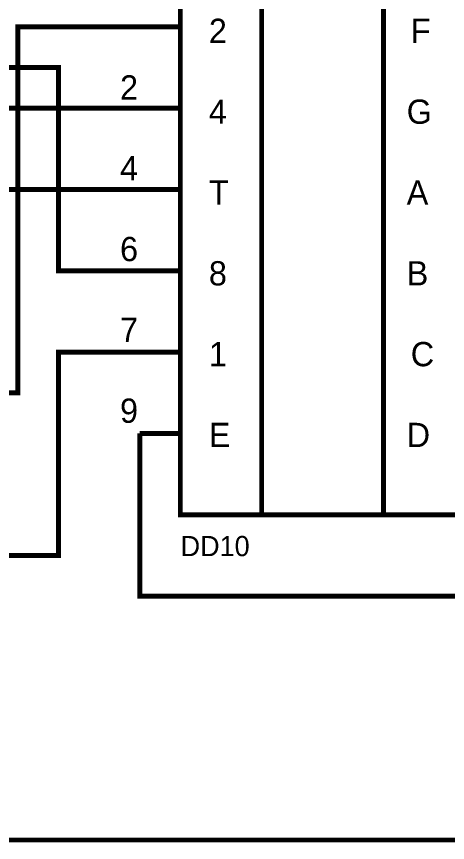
# Model space of a CAD drawing. Header units: millimetres. Extents: x 0 to 841, y 0 to 594.
# Drawn here: x 342.5 to 369, y 162.3 to 213.1 of the extents above; entities that cross this region are included whole.
import ezdxf

# ---------------------------------------------------------------- set-up
doc = ezdxf.new("R2010")
doc.units = ezdxf.units.MM
doc.layers.add('Sheet', color=255, linetype='Continuous')

msp = doc.modelspace()

# ---------------------------------------------------------------- linework, layer by layer
at = {"layer": 'Sheet', "const_width": 0.3}
msp.add_lwpolyline([(352.534, 217.5), (370.018, 217.5), (370.018, 182.487), (352.534, 182.487), (352.534, 217.5)], close=True, dxfattribs=at)
for points in [[(357.534, 217.5), (357.534, 182.487)], [(365.034, 217.5), (365.034, 182.487)], [(320.049, 189.99), (342.534, 189.99), (342.534, 212.498), (350.034, 212.498)], [(352.534, 212.498), (350.034, 212.498)], [(320.049, 209.997), (345.034, 209.997), (345.034, 197.493), (350.034, 197.493)], [(320.049, 199.993), (340.034, 199.993), (340.034, 207.496), (350.034, 207.496)], [(352.534, 207.496), (350.034, 207.496)], [(350.034, 202.494), (337.534, 202.494)], [(352.534, 202.494), (350.034, 202.494)], [(352.534, 197.493), (350.034, 197.493)], [(320.049, 179.986), (345.034, 179.986), (345.034, 192.491), (350.034, 192.491)], [(352.534, 192.491), (350.034, 192.491)], [(352.534, 187.489), (350.034, 187.489)], [(350.034, 187.489), (350.034, 177.485), (382.518, 177.485), (382.518, 182.487), (385.018, 182.487)], [(324.04, 162.48), (524.973, 162.48), (524.973, 175), (519.973, 175)]]:
    msp.add_lwpolyline(points, dxfattribs=at)

# ---------------------------------------------------------------- texts
at = {"layer": 'Sheet'}
for s, height, p in [('2', 1.491, (354.288, 211.504)), ('F', 1.491, (366.711, 211.504)), ('2', 1.491, (348.822, 208.024)), ('4', 1.491, (354.288, 206.533)), ('G', 1.491, (366.462, 206.533)), ('4', 1.491, (348.822, 203.054)), ('T', 1.491, (354.288, 201.562)), ('A', 1.491, (366.462, 201.562)), ('6', 1.491, (348.822, 198.083)), ('8', 1.491, (354.288, 196.592)), ('B', 1.491, (366.462, 196.592)), ('7', 1.491, (348.822, 193.112)), ('1', 1.491, (354.288, 191.621)), ('C', 1.491, (366.711, 191.621)), ('9', 1.491, (348.822, 188.141)), ('E', 1.491, (354.288, 186.65)), ('D', 1.491, (366.462, 186.65)), ('DD10', 1.2427, (352.549, 179.94))]:
    msp.add_text(s, height=height, dxfattribs=at).set_placement(p)

doc.saveas('drawing.dxf')
